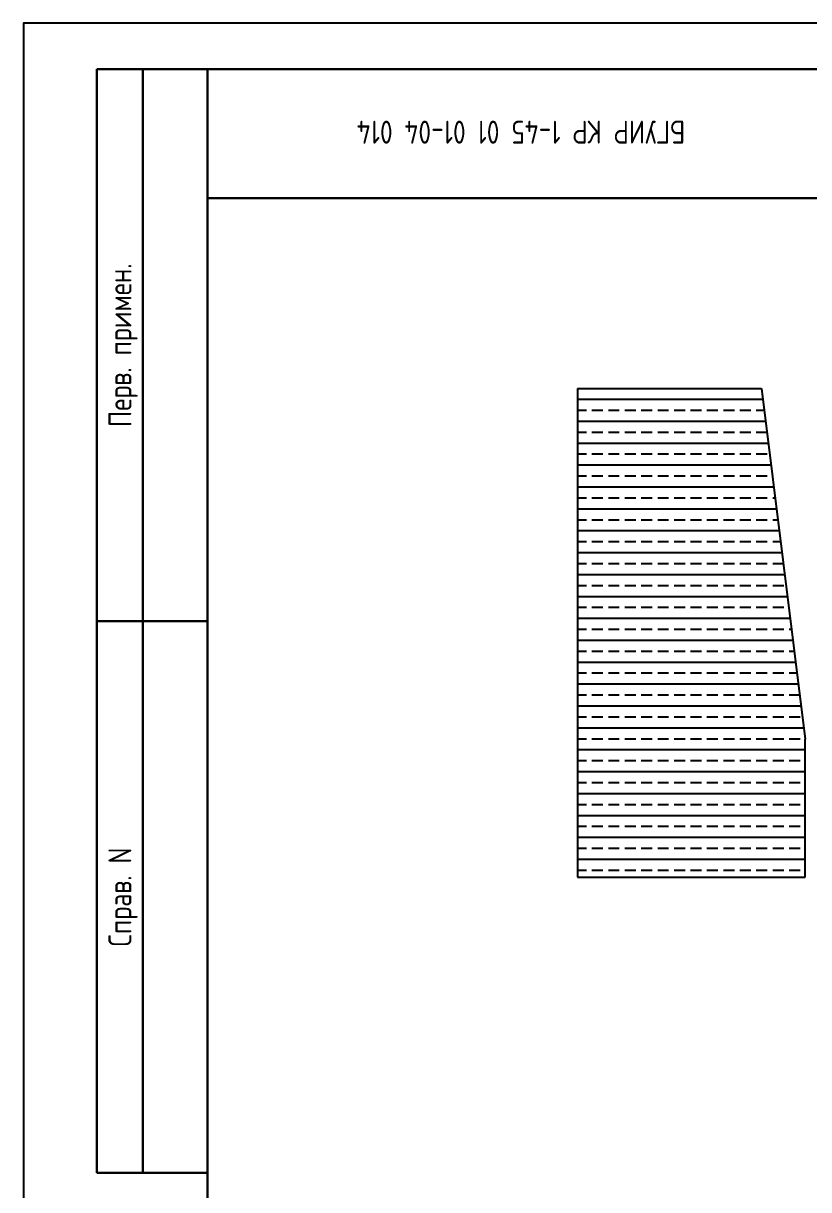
# Model space of a CAD drawing. Header units: millimetres. Extents: x 0 to 210, y 0 to 297.
# Drawn here: x 0 to 85.3, y 170.2 to 297 of the extents above; entities that cross this region are included whole.
import ezdxf
from ezdxf.enums import TextEntityAlignment as Align

# ---------------------------------------------------------------- set-up
doc = ezdxf.new("R2010")
doc.units = ezdxf.units.MM
for name, color, linetype, lineweight in [('0.25-STAMP', 250, 'Continuous', 25), ('0.25-TEXT', 250, 'Continuous', 25), ('0.3-STAMP', 7, 'Continuous', 30), ('Размеры', 7, 'Continuous', 25), ('Рамка А4', 250, 'Continuous', 25)]:
    doc.layers.add(name, color=color, linetype=linetype, lineweight=lineweight)
doc.styles.add('ГОСТ 2.304', font='cs_gost2304.shx')

# ---------------------------------------------------------------- blocks, each defined once
blk = doc.blocks.new('Рамка А4-вертикально')
at = {"layer": '0.25-STAMP'}
blk.add_lwpolyline([(0, 0), (210, 0), (210, 297), (0, 297), (0, 0)], dxfattribs=at)
at = {"layer": '0.3-STAMP'}
for p, q in [((8, 172), (8, 292)), ((8, 292), (20, 292)), ((13, 172), (13, 292)), ((20, 292), (20, 172)), ((20, 292), (20, 278)), ((90, 292), (20, 292)), ((20, 278), (90, 278)), ((8, 232), (20, 232)), ((8, 172), (20, 172))]:
    blk.add_line(p, q, dxfattribs=at)
blk.add_lwpolyline([(20, 5), (205, 5), (205, 292), (20, 292), (20, 5)], dxfattribs=at)
at = {"layer": '0.25-TEXT', "style": 'ГОСТ 2.304'}
for s, p in [('Перв. примен.', (10.5, 262)), ('Справ. N', (10.5, 202))]:
    blk.add_text(s, height=2.5, rotation=90, dxfattribs=at).set_placement(p, align=Align.MIDDLE_CENTER)

msp = doc.modelspace()

# ---------------------------------------------------------------- hatches: boundary and pattern name
at = {"layer": 'Рамка А4'}
h = msp.add_hatch(dxfattribs=at)
h.set_pattern_fill('BRASS', color=0, scale=0.375)
h.set_pattern_definition([(0, (-13.2212, -32.0056), (0, 2.38125), []), (0, (-13.2212, -30.815), (0, 2.38125), [1.190625, -0.595312])])
h.paths.add_polyline_path([(60.22, 204.17), (84.97, 204.17), (84.97, 219.17), (80.22, 257.3), (60.22, 257.3)])

# ---------------------------------------------------------------- linework, layer by layer
at = {"layer": 'Размеры', "color": 0}
msp.add_line((60.22, 257.3), (80.22, 257.3), dxfattribs=at)
at = {"layer": 'Рамка А4', "color": 0}
for p, q in [((60.22, 257.3), (60.22, 204.17)), ((60.22, 257.3), (64.97, 257.3)), ((60.22, 257.3), (60.22, 204.17)), ((80.22, 257.3), (84.97, 219.17)), ((84.97, 204.17), (84.97, 219.17)), ((84.97, 204.17), (84.97, 219.17)), ((60.22, 204.17), (84.97, 204.17)), ((60.22, 204.17), (84.97, 204.17))]:
    msp.add_line(p, q, dxfattribs=at)

# ---------------------------------------------------------------- block references
at = {"layer": 'Рамка А4'}
msp.add_blockref('Рамка А4-вертикально', (0, 0), dxfattribs=at)

# ---------------------------------------------------------------- texts
at = {"insert": (54.09, 285.17), "char_height": 2.5, "attachment_point": 5, "rotation": 180, "style": 'ГОСТ 2.304'}
msp.add_mtext_dynamic_manual_height_columns('БГУИР КР 1-45 01 01-04 014{\\H1.4x; }', width=70, gutter_width=12.5, heights=[0], dxfattribs=at)

doc.saveas('drawing.dxf')
